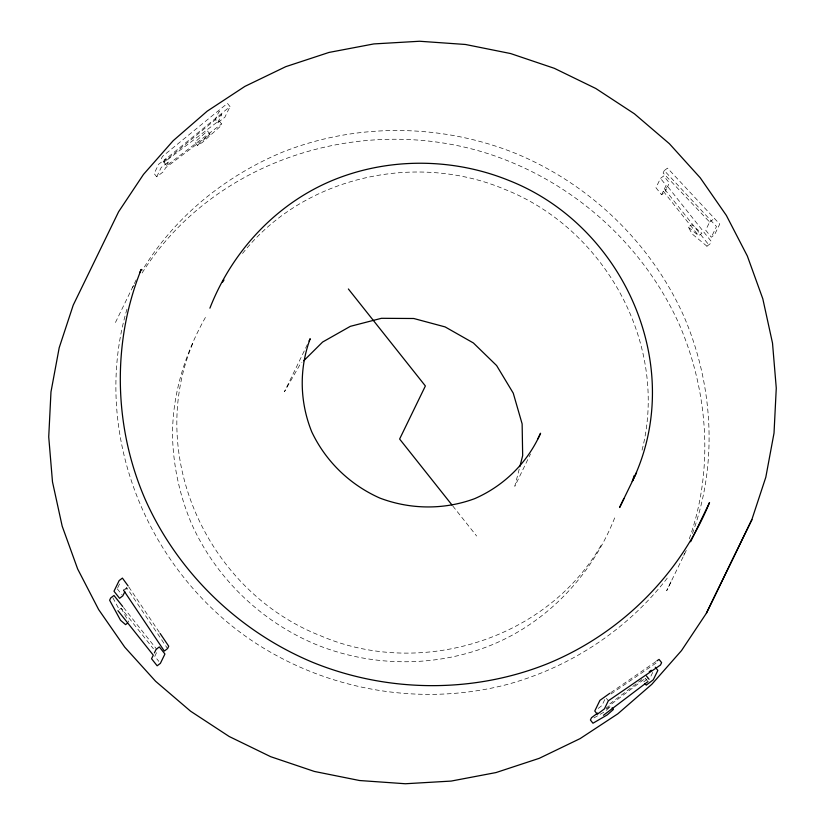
<?xml version="1.0" encoding="UTF-8"?>
<svg xmlns="http://www.w3.org/2000/svg" width="825" height="825" viewBox="0 0 825 825"><rect width="100%" height="100%" fill="white"/><g stroke="black" fill="none" stroke-linecap="round" stroke-linejoin="round"><path stroke-width="0.62" stroke-dasharray="4.12 3.09" d="M642.056 450.151C669.044 344.489 604.962 228.659 504.518 189.265C415.099 151.48 302.373 176.921 242.024 254.131M519.214 469.136L514.81 486.286L530.496 453.987M126.957 309.158C88.234 440.736 154.388 587.606 272.972 653.586C342.901 692.917 427.422 704.715 505.282 684.977C568.807 668.137 626.35 630.692 666.765 578.789L668.858 575.644M192.72 343.551C145.437 456.173 208.251 591.742 320.482 635.735C420.688 678.934 548.914 639.282 602.405 542.912M683.77 555.596L684.554 553.204M689.288 538.849C713.728 470.075 708.355 392.659 679.913 325.906C647.408 252.46 585.967 193.236 511.871 162.484C381.449 107.57 217.604 152.089 141.632 273.735M692.402 533.589C718.039 463.887 713.223 384.976 684.214 317.058C651.698 243.623 590.257 184.388 516.161 153.636C442.004 123.554 356.812 122.543 282.356 152.213C225.163 176.076 174.622 216.862 142.436 270.136M156.709 176.787L161.257 167.423L168.321 162.071L165.753 158.843L158.689 164.196L154.141 173.559L156.709 176.787L163.773 171.435L165.505 167.867L210.024 134.155L207.457 130.927L194.875 142.158L197.443 145.396L202.403 142.426L220.481 126.246L221.595 123.956L219.027 120.718L164.041 162.36L166.609 165.598L221.595 123.956M163.866 162.051L165.031 159.648L230.031 106.59L227.463 103.352L162.463 156.42L161.298 158.812L163.866 162.051L221.729 114.489L219.161 111.262L215.212 119.388L217.779 122.626L224.843 117.274L230.031 106.59M166.609 165.598L168.321 162.071M115.469 322.462L136.29 279.654M217.779 122.626L221.729 114.489M205.415 317.46C184.728 354.09 171.868 395.319 172.569 437.642C173.498 467.053 179.891 496 191.287 523.112C215.449 577.696 261.113 621.72 316.192 644.572C371.302 666.93 434.62 667.683 489.957 645.635C547.573 622.607 592.68 574.334 615.099 516.821M117.738 587.72L120.326 582.378M125.782 589.751L126.772 587.72L167.557 648.605M156.523 652.719L154.78 656.288L158.792 661.33M307.385 344.479L284.419 391.772L300.125 364.361L301.919 362.577M688.38 227.164L698.641 235.723L701.869 233.269L691.618 224.72L688.38 227.164L692.196 233.98L706.942 246.211L708.056 243.922L664.403 188.946L667.642 186.491L669.353 182.975L663.743 175.911L660.505 178.355L655.958 187.718L661.567 194.782L664.806 192.338L666.538 188.77L663.3 191.214L661.567 194.782M664.28 170.579L663.114 172.982L709.644 222.038L705.695 230.175L711.305 237.239L714.533 234.785L719.72 224.101L667.518 168.135L664.28 170.579L716.492 226.545L711.305 237.239M664.403 188.946L666.115 185.419L660.505 178.355M604.787 699.569L601.827 705.664L596.784 709.49M670.983 581.852L666.683 590.7L687.514 547.882M647.326 680.759L645.398 678.325L643.665 681.904L646.697 679.604M652.75 672.385L650.729 676.552L647.708 678.841M132.547 287.368L133.949 285.264M197.443 145.396L210.024 134.155M123.533 590.174L126.772 587.72M119.563 609.438L121.182 608.211L153.378 648.759M709.644 222.038L712.872 219.594M706.942 246.211L710.181 243.767L711.294 241.467L667.642 186.491M609.85 703.818L643.448 678.367M605.942 708.211L645.398 678.325M610.861 692.577L655.916 661.567M610.985 693.969L657.896 661.805M606.416 708.809L610.84 706.221L604.663 711.686L593.691 718.08M663.3 191.214L698.641 235.723M606.416 698.342L608.345 700.776M452.812 506.024L476.623 536.013M117.212 588.782L122.028 594.846M123.492 607.468L156.833 649.44M128.803 586.967L159.452 632.455M121.182 608.211L128.813 622.184M112.86 597.764L118.924 608.933"/><path stroke-width="1.24" d="M519.843 466.682L522.668 455.658L522.132 423.895L513.253 393.164L496.629 365.568L473.385 342.963L445.129 326.917L413.758 318.502L381.428 318.306L350.336 326.339L322.606 342.045L303.724 360.793M634.26 475.458L632.28 481.449C687.287 367.806 624.35 225.772 508.808 180.428C453.698 158.07 390.38 157.317 335.043 179.365C277.427 202.393 232.32 250.666 209.901 308.179M751.771 519.863L765.806 477.252L774.025 433.084L776.273 388.111L772.509 343.097L762.816 298.815L747.347 256.028L726.371 215.459L700.239 177.818L669.405 143.725L634.404 113.788L595.815 88.502L554.317 68.31L510.613 53.553L465.455 44.478L419.605 41.25L373.849 43.921L328.979 52.439L285.759 66.67L244.932 86.367L207.188 111.179L173.178 140.704L143.488 174.415L118.614 211.757L73.229 305.137L59.194 347.748L50.975 391.916L48.727 436.889L52.491 481.903L62.184 526.185L77.653 568.972L98.629 609.541L124.761 647.182L155.595 681.275L190.596 711.212L229.185 736.498L270.683 756.69L314.387 771.447L359.545 780.522L405.395 783.75L451.151 781.079L496.021 772.561L539.241 758.33L580.068 738.633L617.812 713.821L651.822 684.296L681.512 650.585L706.386 613.243L751.771 519.863L706.386 613.243M139.724 272.642L141.23 269.404C111.808 342.633 113.737 426.814 145.087 499.094C177.592 572.54 239.033 631.764 313.129 662.516C387.296 692.598 472.478 693.608 546.934 663.95C619.75 634.312 679.687 575.376 709.531 502.538L690.628 541.747M124.802 591.783L122.822 595.846L119.594 598.3L113.984 591.236L119.171 580.553L122.409 578.098L128.092 585.905M154.388 652.895L156.1 649.368L159.328 646.924L164.938 653.988L160.39 663.352L157.162 665.796L151.553 658.732L153.285 655.163L117.944 610.665M309.066 341.024L310.19 338.714C298.97 368.868 299.722 402.033 311.747 431.836C325.731 461.433 349.986 484.811 379.871 498.083C410.396 509.603 444.015 509.994 474.664 498.661C504.034 485.822 527.639 462.598 540.581 433.228L537.776 438.993M636.58 472.612L619.585 507.54L623.875 498.692M222.595 282.088L223.987 279.984M603.457 715.275L647.965 681.563M127.194 623.401L125.575 624.628L120.543 620.307L109.622 600.218L110.736 597.919L113.974 595.475L122.698 606.468M649.223 671.767L651.245 670.24M597.63 713.078L591.515 717.698L590.401 719.998L592.969 723.226L607.231 714.914L613.408 709.448L612.119 707.829M609.809 693.299L599.95 700.332L594.763 711.016L597.331 714.254L604.395 708.902L608.345 700.776L660.464 665.043L661.619 662.64L659.062 659.412L656.958 660.846M655.277 667.178L657.845 670.416L653.297 679.779L646.233 685.132L644.954 683.512M348.377 288.987L425.38 385.966L399.62 439.034L452.017 505.024M646.501 676.057L649.069 679.295M123.533 590.174L164.319 651.059L167.557 648.605L168.723 646.212L160.163 633.518"/></g></svg>
